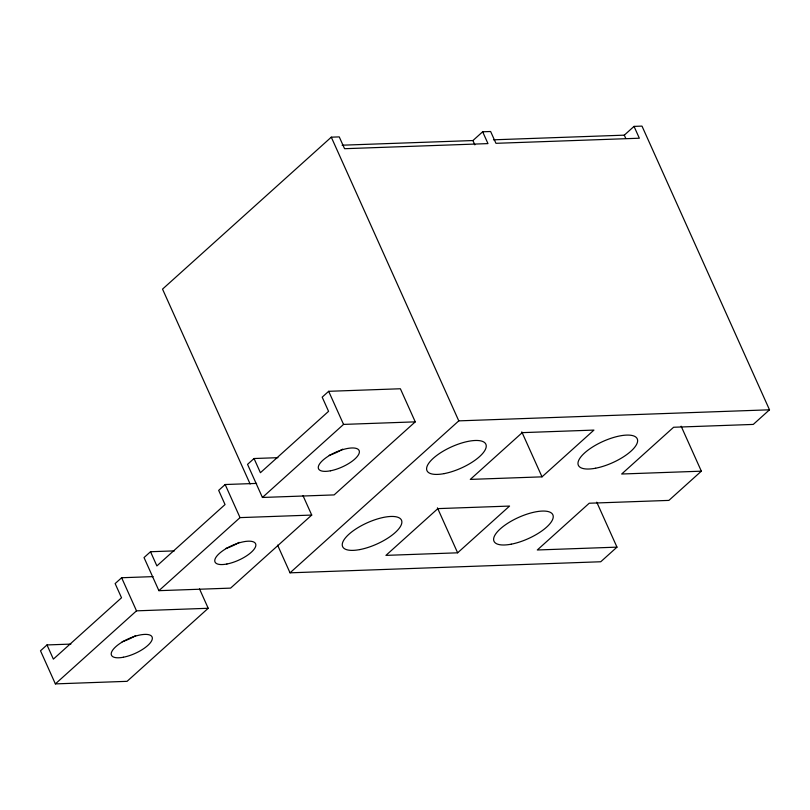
<?xml version="1.0" encoding="UTF-8"?>
<svg xmlns="http://www.w3.org/2000/svg" width="810" height="810" viewBox="0 0 810 810"><rect width="100%" height="100%" fill="white"/><g stroke="black" fill="none" stroke-linecap="round" stroke-linejoin="round"><path stroke-width="1.21" d="M342.103 145.203L472.929 140.545L482.659 131.787L487.974 143.603L344.564 148.706L339.258 136.89L331.29 137.173L162.537 289.119L250.128 484.015M70.895 644.092L46.99 644.942L40.5 650.794L55.374 683.893L127.079 681.331L208.21 608.28L199.493 588.88M153.08 576.619L121.632 577.743L115.141 583.585L121.52 597.77L53.369 659.127L46.99 644.942M174.413 550.881L150.518 551.731L144.028 557.574L158.902 590.672L230.597 588.121L311.728 515.069L303.011 495.669M256.608 483.408L225.16 484.522L218.67 490.374L225.038 504.559L156.887 565.917L150.518 551.731M254.036 458.521L247.546 464.363L262.42 497.461L334.125 494.91L415.257 421.858L400.383 388.759L328.678 391.311L322.188 397.153L328.566 411.338L260.415 472.706L254.036 458.521L277.941 457.67M493.472 139.816L624.297 135.159L634.038 126.39L641.996 126.107L769.5 409.809L753.27 424.42L673.606 427.255L621.675 474.012L701.349 471.177L681.139 426.202M55.374 683.893L136.505 610.841L208.21 608.28M158.902 590.672L240.033 517.62L311.728 515.069M262.42 497.461L343.551 424.41L415.257 421.858M277.597 545.14L290.031 572.822L458.784 420.866L769.5 409.809M457.63 552.815L509.561 506.068L437.856 508.619L385.935 555.376L457.63 552.815L437.42 507.84M542.012 476.847L593.933 430.09L522.227 432.641L470.306 479.399L542.012 476.847L521.792 431.872M596.757 502.17L616.977 547.145L600.747 561.755L290.031 572.822M701.349 471.177L668.898 500.398L589.224 503.233L537.303 549.98L616.977 547.145M482.659 131.787L490.627 131.504L495.943 143.319L639.343 138.216L634.038 126.39M624.297 135.159L625.745 138.388M472.929 140.545L474.852 144.848M331.29 137.173L458.784 420.866M328.678 391.311L343.551 424.41M225.16 484.522L240.033 517.62M121.632 577.743L136.505 610.841M135.645 635.556A22.245 8.039 -24.2 0 1 122.138 641.743M239.163 542.346A22.245 8.039 -24.2 0 1 225.666 548.522M342.691 449.135A22.245 8.039 -24.2 0 1 329.194 455.311M123.373 657.234A22.245 8.039 -24.2 0 0 152.24 637.419A22.245 8.039 -24.2 0 0 119.758 643.606A22.245 8.039 -24.2 0 0 123.373 657.234M226.901 564.013A22.245 8.039 -24.2 0 0 255.757 544.209A22.245 8.039 -24.2 0 0 223.287 550.395A22.245 8.039 -24.2 0 0 226.901 564.013M359.853 549.575A32.268 11.664 -24.2 0 0 401.719 520.84A32.268 11.664 -24.2 0 0 354.608 529.821A32.268 11.664 -24.2 0 0 359.853 549.575M511.221 544.188A32.268 11.664 -24.2 0 0 553.088 515.454A32.268 11.664 -24.2 0 0 505.977 524.434A32.268 11.664 -24.2 0 0 511.221 544.188M595.603 468.22A32.268 11.664 -24.2 0 0 637.47 439.476A32.268 11.664 -24.2 0 0 590.358 448.457A32.268 11.664 -24.2 0 0 595.603 468.22M444.224 473.607A32.268 11.664 -24.2 0 0 486.091 444.872A32.268 11.664 -24.2 0 0 438.979 453.843A32.268 11.664 -24.2 0 0 444.224 473.607M330.429 470.802A22.245 8.039 -24.2 0 0 359.286 450.998A22.245 8.039 -24.2 0 0 326.805 457.184A22.245 8.039 -24.2 0 0 330.429 470.802"/></g></svg>
